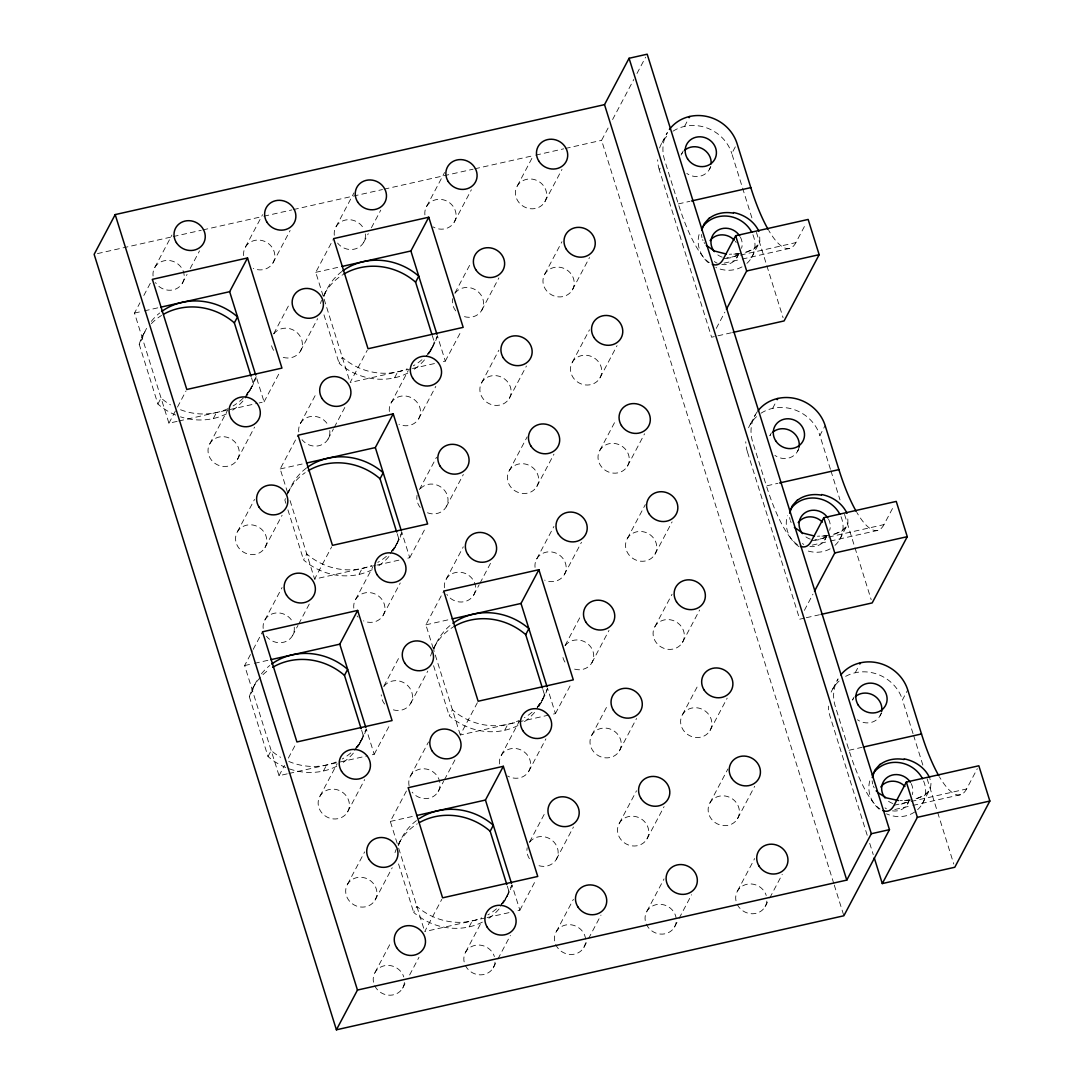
<?xml version="1.0" encoding="UTF-8"?>
<svg xmlns="http://www.w3.org/2000/svg" width="1084" height="1084" viewBox="0 0 1084 1084"><rect width="100%" height="100%" fill="white"/><g stroke="black" fill="none" stroke-linecap="round" stroke-linejoin="round"><path stroke-width="0.75" stroke-dasharray="5 3.75" d="M249.117 392.002L253.629 383.343M430.348 351.284L434.86 342.625M394.793 547.881L399.305 539.222M359.238 744.491L363.75 735.833M540.469 703.76L544.981 695.101M504.914 900.37L509.426 891.712M141.597 337.978L144.958 331.568M323.506 295.973L326.189 290.837M287.274 493.857L290.634 487.448M251.718 690.454L255.079 684.045M433.627 648.449L436.324 643.313M398.072 845.046L400.755 839.924M154.795 267.436L171.95 235.052M177.126 421.378L168.928 423.221L134.511 313.073L139.958 302.802M143.833 295.471L152.383 279.333M175.716 415.077A60.203 55.447 27.9 0 1 157.885 404.034L139.213 344.265L142.383 338.262A60.203 55.447 27.9 0 1 147.817 326.284M182.369 283.249L187.044 274.415M190.161 268.52L199.524 250.865M157.885 404.034L161.055 398.031A60.203 55.447 27.9 0 0 170.513 404.874M245.418 247.071L262.572 214.686M168.928 423.221L176.692 408.546M177.478 407.083L186.014 390.945M272.992 262.884L290.133 230.499M213.318 418.532L216.502 412.53M209.862 443.668L227.789 409.82M273.724 333.723L290.092 302.802M232.708 410.159A60.203 55.447 27.9 0 0 253.033 382.652L256.203 376.649L264.076 401.839L259.157 402.95M336.04 226.705L353.967 192.857M323.127 295.959L315.742 272.341L333.615 238.602M264.076 401.839L280.39 371.026M237.437 459.481A15.894 14.634 27.9 0 0 223.128 436.662A15.894 14.634 27.9 0 0 210.377 458.586A15.894 14.634 27.9 0 0 237.437 459.481L254.577 427.096M300.512 350.999L317.666 318.615M363.601 242.518L368.275 233.683M371.392 227.803L380.755 210.133M237.396 531.797L254.537 499.412M300.485 423.316L316.853 392.394M287.572 492.57L280.187 468.952L298.059 435.199M407.801 373.072A60.203 55.447 27.9 0 1 339.116 363.303L342.287 357.3A60.203 55.447 27.9 0 0 407.178 368.817M426.649 206.353L444.576 172.492M410.863 368.858L350.159 382.503L367.246 350.227M264.957 547.61A15.894 14.634 27.9 0 0 250.661 524.792A15.894 14.634 27.9 0 0 237.911 546.702A15.894 14.634 27.9 0 0 264.957 547.61L282.111 515.212M328.046 439.128L333.506 428.817M334.279 427.34L345.2 406.73M454.223 222.166L471.364 189.768M264.93 619.913L282.07 587.528M394.562 377.815L397.733 371.812M287.246 773.854L279.049 775.697L244.632 665.549L252.409 650.874M253.182 649.411L262.504 631.809M372.246 569.669A60.203 55.447 27.9 0 1 303.561 559.913L306.731 553.91A60.203 55.447 27.9 0 0 371.622 565.414M391.094 402.95L408.248 370.565M454.955 292.992L471.323 262.084M428.6 354.265A60.203 55.447 27.9 0 0 434.264 341.934L437.435 335.932L445.307 361.121L440.389 362.219M517.271 185.987L533.64 155.066M336.69 766.266A60.203 55.447 27.9 0 1 268.005 756.51L249.334 696.741L252.504 690.738A60.203 55.447 27.9 0 1 257.938 678.76M375.308 565.455L314.604 579.1L331.69 546.824M292.49 635.725L297.951 625.414M298.723 623.95L309.645 603.341M445.307 361.121L461.621 330.308M418.668 418.763L435.809 386.378M481.757 310.281L498.897 277.897M544.832 201.8A15.894 14.634 27.9 0 0 530.537 178.982A15.894 14.634 27.9 0 0 517.786 200.906A15.894 14.634 27.9 0 0 544.832 201.8L561.986 169.416M359.007 574.412L362.178 568.409M268.005 756.51L271.176 750.507A60.203 55.447 27.9 0 0 280.634 757.35M355.538 599.547L372.693 567.162M833.772 883.46L601.593 140.324L608.666 126.95M612.596 119.538L633.828 79.444M636.972 73.509L645.617 57.167M419.4 489.602L436.554 457.218M393.045 550.875A60.203 55.447 27.9 0 0 398.709 538.531L401.879 532.529L409.752 557.718L404.833 558.829M481.716 382.584L498.857 350.2M279.049 775.697L284.482 765.426M288.371 758.095L296.135 743.421M544.791 274.103L561.946 241.718M409.752 557.718L426.066 526.905M383.113 615.36L400.253 582.975M446.202 506.878L463.342 474.494M509.277 398.397A15.894 14.634 27.9 0 0 494.981 375.579A15.894 14.634 27.9 0 0 482.231 397.503A15.894 14.634 27.9 0 0 509.277 398.397L526.431 366.013M572.366 289.916A15.894 14.634 27.9 0 0 558.07 267.098A15.894 14.634 27.9 0 0 545.32 289.022A15.894 14.634 27.9 0 0 572.366 289.916L589.52 257.531M323.452 771.009L326.623 765.006M662.121 142.478L667.378 132.546A38.523 35.487 27.9 0 0 664.546 159.849L678.313 203.914A96.313 25.515 77.3 0 0 709.302 262.68M319.983 796.157L337.138 763.773M383.844 686.199L399.44 656.755M731.375 332.774L711.605 337.219L659.289 169.795L660.793 166.95M684.532 126.394L688.476 118.942M357.49 747.472A60.203 55.447 27.9 0 0 363.154 735.128L366.324 729.125L374.197 754.315L369.278 755.426M446.161 579.195L463.302 546.81M433.248 648.449L425.877 624.831L443.735 591.078M509.236 470.713L527.176 436.852M681.755 153.738L683.259 150.906M572.325 362.232L589.479 329.834M374.197 754.315L390.511 723.516M347.558 811.97A15.894 14.634 27.9 0 0 333.249 789.138A15.894 14.634 27.9 0 0 320.498 811.062A15.894 14.634 27.9 0 0 347.558 811.97L364.698 779.572M410.646 703.489L427.787 671.091M473.722 595.008L479.182 584.696M479.968 583.219L490.876 562.61M536.81 486.513A15.894 14.634 27.9 0 0 522.515 463.695A15.894 14.634 27.9 0 0 509.765 485.618A15.894 14.634 27.9 0 0 536.81 486.513L553.965 454.128M709.329 169.551L710.819 166.719M599.899 378.031A15.894 14.634 27.9 0 0 585.59 355.213A15.894 14.634 27.9 0 0 572.853 377.137A15.894 14.634 27.9 0 0 599.899 378.031L617.04 345.647M751.903 217.898L731.781 153.508L737.052 143.562M347.517 884.273L364.658 851.889M410.606 775.792L428.532 741.93M397.205 843.474L390.321 821.428L408.18 787.689M517.922 725.548A60.203 55.447 27.9 0 1 449.237 715.792L452.407 709.79A60.203 55.447 27.9 0 0 519.385 720.372M536.77 558.829L553.924 526.445M599.858 450.348L616.227 419.427M548.87 715.074L460.28 734.979L477.367 702.703M375.091 900.086A15.894 14.634 27.9 0 0 360.782 877.268A15.894 14.634 27.9 0 0 348.032 899.192A15.894 14.634 27.9 0 0 375.091 900.086L392.232 867.701M438.166 791.605L443.627 781.293M444.413 779.83L455.321 759.22M564.344 574.642L581.485 542.257M736.849 257.667L738.258 255.025M627.433 466.161A15.894 14.634 27.9 0 0 613.124 443.342A15.894 14.634 27.9 0 0 600.373 465.266A15.894 14.634 27.9 0 0 627.433 466.161L644.573 433.776M751.646 257.518L759.83 241.583L759.599 233.372M375.05 972.389L391.419 941.481M716.28 328.384L724.844 312.192M504.683 730.291L507.854 724.288M482.366 922.145A60.203 55.447 27.9 0 1 413.682 912.389L416.852 906.387A60.203 55.447 27.9 0 0 481.743 917.891M501.214 755.426L519.141 721.565M565.089 645.481L581.458 614.56M538.721 706.754A60.203 55.447 27.9 0 0 544.385 694.41L547.556 688.408L555.428 713.597L550.509 714.708M627.392 538.463L645.319 504.602M485.429 917.945L424.725 931.576L441.811 899.3M723.38 258.913L795.873 242.626L805.859 223.778M402.611 988.201L406.514 980.844M409.63 974.95L418.98 957.294M555.428 713.597L571.742 682.784M528.789 771.239L545.929 738.854M591.878 662.758L609.018 630.373M654.953 554.276A15.894 14.634 27.9 0 0 640.658 531.458A15.894 14.634 27.9 0 0 627.907 553.382A15.894 14.634 27.9 0 0 654.953 554.276L672.107 521.892M469.128 926.888L472.299 920.885M465.659 952.037L482.028 921.115M750.223 424.467L755.48 414.535M529.534 842.078L545.902 811.157M503.166 903.351A60.203 55.447 27.9 0 0 508.83 891.007L512 885.005L519.873 910.194L514.954 911.305M591.837 735.074L608.205 704.153M654.926 626.593L672.066 594.195M804.64 618.097L799.694 619.208L747.391 451.771L748.895 448.939M772.621 408.383L776.564 400.931M771.361 432.882L769.857 435.727A15.894 14.634 27.9 0 1 770.683 434.467M519.873 910.194L536.187 879.395M493.234 967.849L497.122 960.478M497.908 959.015L510.374 935.451M556.322 859.355L573.463 826.97M619.398 750.873A15.894 14.634 27.9 0 0 605.102 728.055A15.894 14.634 27.9 0 0 592.352 749.979A15.894 14.634 27.9 0 0 619.398 750.873L636.552 718.489M682.486 642.392A15.894 14.634 27.9 0 0 668.191 619.574A15.894 14.634 27.9 0 0 655.441 641.498A15.894 14.634 27.9 0 0 682.486 642.392L699.641 610.007M797.418 451.54L798.922 448.695M556.282 931.671L573.422 899.286M830.439 469.291L819.883 435.483L825.141 425.551M619.37 823.19L636.511 790.805M682.446 714.708L698.814 683.787M583.842 947.484A15.894 14.634 27.9 0 0 569.547 924.666A15.894 14.634 27.9 0 0 556.797 946.589A15.894 14.634 27.9 0 0 583.842 947.484L587.745 940.126M588.531 938.649L600.997 915.099M646.931 839.002A15.894 14.634 27.9 0 0 632.636 816.184A15.894 14.634 27.9 0 0 619.885 838.108A15.894 14.634 27.9 0 0 646.931 839.002L664.086 806.618M710.02 730.521A15.894 14.634 27.9 0 0 695.711 707.703A15.894 14.634 27.9 0 0 682.974 729.627A15.894 14.634 27.9 0 0 710.02 730.521L727.174 698.137M824.951 539.656L826.36 537.014M839.734 539.507L847.932 523.572L847.702 515.347M804.369 610.373L812.946 594.181M646.891 911.305L664.045 878.921M709.979 802.824L727.906 768.962M811.482 540.902L883.975 524.602L893.948 505.767M674.465 927.118A15.894 14.634 27.9 0 0 660.156 904.3A15.894 14.634 27.9 0 0 647.419 926.224A15.894 14.634 27.9 0 0 674.465 927.118L678.367 919.76M679.14 918.284L691.619 894.734M737.554 818.637A15.894 14.634 27.9 0 0 723.245 795.819A15.894 14.634 27.9 0 0 710.494 817.742A15.894 14.634 27.9 0 0 737.554 818.637L754.694 786.252M832.81 688.828L838.067 678.896A38.523 35.487 27.9 0 0 835.249 706.199L849.002 750.264A96.313 25.515 77.3 0 0 879.991 809.016M737.513 890.953L754.654 858.555M855.222 672.744L859.165 665.291M853.948 697.242L852.444 700.088A15.894 14.634 27.9 0 1 853.271 698.814M765.087 906.752L768.976 899.395M769.762 897.931L782.228 874.368M880.018 715.901L881.509 713.055M913.04 733.651L902.471 699.844L907.742 689.912M907.538 804.016L908.948 801.361M922.335 803.854L930.519 787.933L930.993 783.556L929.95 778.705M894.07 805.263L966.576 788.962L977.307 768.678M245.052 397.056L252.044 386.351L245.038 397.137M537.285 707.473L543.396 698.11L535.537 710.142M746.591 252.247L754.505 248.602L758.841 243.954L753.61 249.185L743.61 253.019M834.68 534.222L842.593 530.591L846.929 525.943L841.712 531.174L831.699 534.995M917.281 798.583L925.194 794.951L929.53 790.304L924.313 795.534L914.3 799.355M97.438 253.602L171.584 236.949M173.223 236.569L201.231 230.282M202.884 229.916L262.192 216.583M263.846 216.217L291.853 209.917M293.493 209.551L382.462 189.551M384.115 189.185L473.085 169.199M474.738 168.819L534.046 155.5M535.686 155.134L563.707 148.833M565.347 148.467L601.593 140.324M134.511 313.073L142.722 311.23M144.362 310.864L159.118 307.544M315.742 272.341L340.349 266.813M678.313 203.914L689.858 201.326M724.085 263.141L740.562 259.442M742.215 259.076L789.992 248.331M178.765 421.012L257.518 403.316M412.503 368.492L438.749 362.598M280.187 468.952L304.794 463.424M376.947 565.089L403.194 559.195M757.499 411.459A38.523 35.487 27.9 0 0 752.648 441.838L766.415 485.903L777.946 483.301M244.632 665.549L252.843 663.706M254.483 663.34L269.238 660.02M425.877 624.831L450.483 619.303M812.187 545.13L828.664 541.431M830.303 541.052L878.094 530.32M806.293 617.717L819.463 614.764M288.9 773.488L367.639 755.792M390.321 821.428L414.928 815.9M849.002 750.264L862.186 747.296M894.774 809.491L911.251 805.791M912.904 805.412L960.681 794.68M487.068 917.565L513.315 911.671M740.426 253.629L729.329 254.266M828.528 535.604L817.431 536.241M911.116 799.965L900.018 800.602M738.814 253.859L730.846 254.306M826.916 535.835L818.935 536.295M909.503 800.195L901.536 800.656M704.099 242.518L704.763 243.507M874.178 787.851L873.298 785.954M702.608 239.618L703.028 240.567M791.117 522.556L790.344 520.618M756.429 232.382L783.082 317.707M830.954 470.903L840.005 499.887M844.531 514.372L871.184 599.696M913.541 735.264L923.094 765.846M927.118 778.732L937.172 810.927M937.687 812.539L953.771 864.056M867.2 835.263L829.978 716.131A38.523 35.487 27.9 0 1 828.352 706.118M869.72 843.311L873.23 854.585M834.274 885.086L843.867 915.777M432.245 335.471L434.264 341.934M542.867 689.559L544.385 694.41M324.13 299.157L350.159 382.503M460.28 734.979L433.736 650.021A60.203 55.447 27.9 0 1 451.052 624.723M397.191 533.68L398.709 538.531M507.312 886.17L508.83 891.007M323.967 314.848L339.116 363.303M433.586 665.712L449.237 715.792M290.078 500.605L314.604 579.1M398.695 848.23L424.725 931.576M251.515 377.801L253.033 382.652M361.636 730.291L363.154 735.128M285.891 503.369L284.889 500.144A60.203 55.447 27.9 0 1 305.2 472.638M287.91 509.832L303.561 559.913M398.546 863.934L413.682 912.389M872.634 783.976L872.132 780.832M790.046 519.615L789.64 517.542M701.944 237.626L701.443 234.496M747.391 451.771A38.523 35.487 27.9 0 1 745.765 441.757M748.556 427.733A38.523 35.487 27.9 0 1 757.201 416.066M761.036 413.194A38.523 35.487 27.9 0 1 819.883 435.483M883.975 524.602A96.313 25.515 77.3 0 1 856.834 512.434M797.404 544.656A96.313 25.515 77.3 0 1 766.415 485.903M798.637 448.776A15.894 14.634 27.9 0 1 774.897 455.402M826.536 535.442A15.894 14.634 27.9 0 1 809.884 546.512M803.8 544.412A15.894 14.634 27.9 0 1 802.417 543.518M841.008 516.662A28.889 26.612 27.9 0 1 834.49 545.808M830.1 548.856A28.889 26.612 27.9 0 1 806.713 550.591M798.773 546.526A28.889 26.612 27.9 0 1 787.404 515.767M826.658 535.455A15.894 14.634 27.9 0 1 814.924 540.035M810.29 539.141A15.894 14.634 27.9 0 1 805.927 536.905M828.555 519.182A15.894 14.634 27.9 0 1 829.68 530.266M831.143 692.093A38.523 35.487 27.9 0 1 839.802 680.427M845.669 676.348A38.523 35.487 27.9 0 1 902.471 699.844M966.576 788.962A96.313 25.515 77.3 0 1 939.421 776.794M881.224 713.136A15.894 14.634 27.9 0 1 857.485 719.762M892.484 810.873A15.894 14.634 27.9 0 0 909.124 799.802A15.894 14.634 27.9 0 1 897.525 804.396M886.4 808.772A15.894 14.634 27.9 0 1 885.018 807.878M923.595 781.022A28.889 26.612 27.9 0 1 917.335 809.951A28.889 26.612 27.9 0 1 886.549 813.854M879.029 809.071A28.889 26.612 27.9 0 1 869.991 780.128M892.891 803.501A15.894 14.634 27.9 0 1 888.528 801.266M911.143 783.542A15.894 14.634 27.9 0 1 912.267 794.626M659.289 169.795A38.523 35.487 27.9 0 1 657.663 159.782M659.56 148.02A38.523 35.487 27.9 0 1 669.113 134.077M672.934 131.218A38.523 35.487 27.9 0 1 731.781 153.508M795.873 242.626A96.313 25.515 77.3 0 1 768.732 230.445M710.535 166.787A15.894 14.634 27.9 0 1 686.795 173.426M681.064 155.093A15.894 14.634 27.9 0 1 682.581 152.478M738.434 253.466A15.894 14.634 27.9 0 1 721.795 264.523M717.174 263.168A15.894 14.634 27.9 0 1 714.329 261.542M735.304 241.285A15.894 14.634 27.9 0 1 736.199 242.531M752.906 234.686A28.889 26.612 27.9 0 1 746.402 263.818M741.998 266.881A28.889 26.612 27.9 0 1 715.86 267.518M708.34 262.721A28.889 26.612 27.9 0 1 700.264 231.217M738.556 253.48A15.894 14.634 27.9 0 1 726.836 258.046M722.201 257.152A15.894 14.634 27.9 0 1 717.825 254.916M740.453 237.193A15.894 14.634 27.9 0 1 741.578 248.29M256.203 376.649A60.203 55.447 27.9 0 1 246.556 394.468M243.317 398.004A60.203 55.447 27.9 0 1 233.114 405.931M228.033 408.627A60.203 55.447 27.9 0 1 177.451 408.465M151.272 321.365A60.203 55.447 27.9 0 1 159.7 312.964M226.57 413.79A60.203 55.447 27.9 0 1 180.486 416.839M139.213 344.265A60.203 55.447 27.9 0 1 146.828 329.035M151.367 323.642A60.203 55.447 27.9 0 1 161.516 315.458M366.324 729.125A60.203 55.447 27.9 0 1 355.891 747.865M350.823 752.919A60.203 55.447 27.9 0 1 342.232 759.003M336.067 762.011A60.203 55.447 27.9 0 1 288.764 761.456M261.407 673.855A60.203 55.447 27.9 0 1 269.821 665.454M353.357 753.123A60.203 55.447 27.9 0 1 342.829 762.635M249.334 696.741A60.203 55.447 27.9 0 1 269.645 669.234M401.879 532.529A60.203 55.447 27.9 0 1 391.446 551.268M386.392 556.309A60.203 55.447 27.9 0 1 377.788 562.393M288.425 493.003A60.203 55.447 27.9 0 1 306.311 468.125M388.912 556.526A60.203 55.447 27.9 0 1 376.392 567.338M512 885.005A60.203 55.447 27.9 0 1 501.58 903.744M496.513 908.785A60.203 55.447 27.9 0 1 487.908 914.882M398.546 845.479A60.203 55.447 27.9 0 1 416.432 820.602M499.033 909.002A60.203 55.447 27.9 0 1 486.513 919.815M395.01 852.62A60.203 55.447 27.9 0 1 396.094 849.463M398.926 843.271A60.203 55.447 27.9 0 1 417.313 823.813M437.435 335.932A60.203 55.447 27.9 0 1 427.787 353.75M421.947 359.712A60.203 55.447 27.9 0 1 413.343 365.796M323.981 296.406A60.203 55.447 27.9 0 1 341.867 271.515M424.467 359.915A60.203 55.447 27.9 0 1 411.947 370.742M320.444 303.547A60.203 55.447 27.9 0 1 321.528 300.376M324.346 294.184A60.203 55.447 27.9 0 1 342.747 274.74M547.556 688.408A60.203 55.447 27.9 0 1 537.136 707.147M532.068 712.188A60.203 55.447 27.9 0 1 524.466 717.689M534.588 712.405A60.203 55.447 27.9 0 1 524.06 721.917M430.565 656.023A60.203 55.447 27.9 0 1 452.868 627.216M153.061 276A15.894 14.634 27.9 0 1 172.573 261.203A15.894 14.634 27.9 0 1 181.231 284.902A15.894 14.634 27.9 0 1 155.459 282.572M294.238 627.162A15.894 14.634 27.9 0 1 284.672 641.958A15.894 14.634 27.9 0 1 266.474 636.294M263.182 628.476A15.894 14.634 27.9 0 1 274.171 613.273A15.894 14.634 27.9 0 1 292.585 621.864M404.4 982.524A15.894 14.634 27.9 0 1 381.622 993.039A15.894 14.634 27.9 0 1 378.844 968.202A15.894 14.634 27.9 0 1 403.776 976.941M243.67 255.634A15.894 14.634 27.9 0 1 260.052 240.16A15.894 14.634 27.9 0 1 274.455 259.225A15.894 14.634 27.9 0 1 253.304 268.385M273.778 333.926A15.894 14.634 27.9 0 1 294.563 330.715A15.894 14.634 27.9 0 1 300.769 350.566A15.894 14.634 27.9 0 1 280.837 356.501M273.615 350.322A15.894 14.634 27.9 0 1 271.108 342.327M329.793 430.565A15.894 14.634 27.9 0 1 320.227 445.361A15.894 14.634 27.9 0 1 302.029 439.697M298.737 431.879A15.894 14.634 27.9 0 1 309.726 416.676A15.894 14.634 27.9 0 1 328.14 425.267M353.791 608.11A15.894 14.634 27.9 0 1 370.172 592.65A15.894 14.634 27.9 0 1 384.576 611.701A15.894 14.634 27.9 0 1 363.425 620.861M358.127 617.121A15.894 14.634 27.9 0 1 357.097 615.929M383.899 686.402A15.894 14.634 27.9 0 1 404.684 683.205A15.894 14.634 27.9 0 1 410.89 703.042A15.894 14.634 27.9 0 1 390.958 708.977M384.63 704.058A15.894 14.634 27.9 0 1 381.229 694.803M409.088 785.737A15.894 14.634 27.9 0 1 426.92 769.166A15.894 14.634 27.9 0 1 437.868 792.106A15.894 14.634 27.9 0 1 412.15 792.174M495.022 962.172A15.894 14.634 27.9 0 1 472.231 972.673A15.894 14.634 27.9 0 1 469.467 947.836A15.894 14.634 27.9 0 1 494.399 956.576M365.349 233.954A15.894 14.634 27.9 0 1 355.782 248.764A15.894 14.634 27.9 0 1 337.585 243.087M334.292 235.269A15.894 14.634 27.9 0 1 345.281 220.079A15.894 14.634 27.9 0 1 363.696 228.67M389.346 411.513A15.894 14.634 27.9 0 1 405.728 396.039A15.894 14.634 27.9 0 1 420.131 415.104A15.894 14.634 27.9 0 1 398.98 424.264M420.429 488.64A15.894 14.634 27.9 0 1 441.594 487.529A15.894 14.634 27.9 0 1 445.659 507.732A15.894 14.634 27.9 0 1 425.05 511.634M420.186 507.447A15.894 14.634 27.9 0 1 417.042 495.28M444.413 587.758A15.894 14.634 27.9 0 1 463.925 572.962A15.894 14.634 27.9 0 1 472.597 596.661A15.894 14.634 27.9 0 1 446.811 594.33M499.48 763.99A15.894 14.634 27.9 0 1 516.39 748.597A15.894 14.634 27.9 0 1 529.981 768.556A15.894 14.634 27.9 0 1 507.637 775.995M529.588 842.282A15.894 14.634 27.9 0 1 550.36 839.084A15.894 14.634 27.9 0 1 556.566 858.921A15.894 14.634 27.9 0 1 536.634 864.856M529.412 858.691A15.894 14.634 27.9 0 1 527.163 847.756M424.901 214.917A15.894 14.634 27.9 0 1 441.825 199.51A15.894 14.634 27.9 0 1 455.416 219.483A15.894 14.634 27.9 0 1 433.072 226.908M455.009 293.208A15.894 14.634 27.9 0 1 475.795 289.997A15.894 14.634 27.9 0 1 482.001 309.834A15.894 14.634 27.9 0 1 462.069 315.783M455.741 310.851A15.894 14.634 27.9 0 1 452.597 298.683M535.035 567.393A15.894 14.634 27.9 0 1 551.404 551.919A15.894 14.634 27.9 0 1 565.807 570.983A15.894 14.634 27.9 0 1 544.656 580.143M565.143 645.685A15.894 14.634 27.9 0 1 585.916 642.473A15.894 14.634 27.9 0 1 592.121 662.324A15.894 14.634 27.9 0 1 572.189 668.259M564.967 662.08A15.894 14.634 27.9 0 1 562.461 654.086M766.876 901.075A15.894 14.634 27.9 0 1 744.085 911.59A15.894 14.634 27.9 0 1 741.321 886.753A15.894 14.634 27.9 0 1 766.252 895.492M433.275 345.633L426.269 356.419L433.275 345.633M397.72 542.23L389.861 554.263L397.72 542.23M362.164 738.827L354.305 750.873L362.164 738.827M507.84 894.706L499.981 906.739L507.84 894.706"/><path stroke-width="1.5" d="M789.626 513.193L792.377 505.605L797.418 499.954M872.227 777.553L874.964 769.965L880.005 764.315M701.7 230.12L704.275 223.616L709.315 217.965M604.52 104.647L115.189 214.591L94.145 254.347L336.406 1029.8L843.867 915.777L889.463 829.653L647.189 54.2L629.072 58.279L604.52 104.647L846.78 880.1L357.463 990.058L336.406 1029.8M255.702 375.037L229.659 291.691L247.531 257.951L152.383 279.333L186.8 389.481L281.948 368.099L247.531 257.951M251.014 376.189L234.361 322.883L237.532 316.88A60.203 55.447 27.9 0 0 161.584 311.542M436.933 334.306L410.89 250.973L428.763 217.22L333.615 238.602L368.032 348.75L463.18 327.368L428.763 217.22M431.73 333.858L415.592 282.165L418.763 276.163A60.203 55.447 27.9 0 0 342.815 270.824M401.378 530.916L375.335 447.57L393.207 413.831L298.059 435.199L332.476 545.36L427.624 523.978L393.207 413.831M396.69 532.068L380.037 478.762L383.208 472.759A60.203 55.447 27.9 0 0 307.26 467.421M365.823 727.513L339.78 644.167L357.652 610.428L262.504 631.809L296.921 741.957L392.069 720.575L357.652 610.428M361.135 728.665L344.482 675.373L347.652 669.356A60.203 55.447 27.9 0 0 271.705 664.031M689.126 117.709L689.79 116.462M547.054 686.795L521.011 603.449L538.884 569.71L443.735 591.078L478.152 701.24L573.301 679.858L538.884 569.71M733.014 332.409L784.098 320.932L819.165 254.686L808.149 219.442L735.657 235.729L723.38 258.913A96.313 25.515 77.3 0 1 712.256 264.279M542.366 687.947L525.713 634.641L528.884 628.639A60.203 55.447 27.9 0 0 452.936 623.3M726.416 309.252L746.673 270.973L735.657 235.729M511.499 883.392L485.456 800.046L503.328 766.307L408.18 787.689L442.597 897.837L537.745 876.455L503.328 766.307M506.811 884.544L490.158 831.238L493.328 825.236A60.203 55.447 27.9 0 0 419.318 818.569M777.228 399.684L777.878 398.451M821.116 614.398L872.186 602.921L907.267 536.675L896.251 501.418L823.759 517.705L811.482 540.902A96.313 25.515 77.3 0 1 800.358 546.268M814.504 591.227L834.775 552.962L823.759 517.705M859.815 664.045L860.479 662.812M846.78 880.1L871.333 833.731L629.072 58.279M874.246 857.81L882.295 883.568L954.787 867.268L989.855 801.035L978.838 765.778L906.346 782.065L894.07 805.263A96.313 25.515 77.3 0 1 882.945 810.629M882.295 883.568L917.362 817.322L906.346 782.065M160.757 307.178L229.659 291.691M342.002 266.447L410.89 250.973M691.497 200.96L750.806 187.627A96.313 25.515 77.3 0 0 768.068 229.293M746.673 270.973L819.165 254.686M306.447 463.044L375.335 447.57M779.599 482.936L838.908 469.616A96.313 25.515 77.3 0 0 856.17 511.282M270.892 659.655L339.78 644.167M452.123 618.923L521.011 603.449M834.775 552.962L907.267 536.675M416.568 815.534L485.456 800.046M863.84 746.93L921.495 733.963A96.313 25.515 77.3 0 0 938.758 775.643M917.362 817.322L989.855 801.035M871.333 833.731L889.463 829.653M898.528 800.52L886.333 797.865L877.823 792.553M726.361 254.049L714.424 251L706.28 245.35M814.463 536.024L802.526 532.989L794.382 527.325M733.502 212.532C744.125 214.564 754.342 221.299 758.868 231.353M821.591 494.521C832.227 496.54 842.431 503.288 846.97 513.328M904.191 758.881C914.828 760.9 925.031 767.635 929.557 777.689M876.184 790.792L876.97 791.686M750.806 187.627L737.052 143.562A38.523 35.487 27.9 0 0 706.443 116.381A38.523 35.487 27.9 0 0 669.397 129.484M838.908 469.616L825.141 425.551A38.523 35.487 27.9 0 0 795.182 398.506A38.523 35.487 27.9 0 0 758.244 410.497M921.495 733.963L907.742 689.912A38.523 35.487 27.9 0 0 877.769 662.866A38.523 35.487 27.9 0 0 840.845 674.858M115.189 214.591L357.463 990.058M772.729 432.259A15.894 14.634 27.9 0 1 790.995 430.971A15.894 14.634 27.9 0 1 799.003 447.326M798.217 522.583A15.894 14.634 27.9 0 1 822.363 522.095M789.613 510.754A28.889 26.612 27.9 0 1 814.856 498.071A28.889 26.612 27.9 0 1 839.897 514.304M797.607 500.117A28.265 22.872 11.5 0 1 821.482 495.144M802.445 533.599A15.894 14.634 27.9 0 1 805.561 512.447A15.894 14.634 27.9 0 1 827.797 517.895M855.33 696.619A15.894 14.634 27.9 0 1 873.582 695.332A15.894 14.634 27.9 0 1 881.59 711.687M880.804 786.943A15.894 14.634 27.9 0 1 904.95 786.442M872.2 775.114A28.889 26.612 27.9 0 1 897.444 762.431A28.889 26.612 27.9 0 1 922.498 778.664M880.194 764.477A28.265 22.872 11.5 0 1 904.083 759.505M885.032 797.959A15.894 14.634 27.9 0 1 888.148 776.808A15.894 14.634 27.9 0 1 910.384 782.255M684.641 150.269A15.894 14.634 27.9 0 1 702.202 148.616A15.894 14.634 27.9 0 1 711.118 163.874M710.115 240.594A15.894 14.634 27.9 0 1 734.261 240.106M701.511 228.765A28.889 26.612 27.9 0 1 726.754 216.082A28.889 26.612 27.9 0 1 751.808 232.328M709.505 218.141A28.265 22.872 11.5 0 1 733.394 213.155M714.342 251.623A15.894 14.634 27.9 0 1 717.459 230.458A15.894 14.634 27.9 0 1 739.694 235.905M163.562 314.252A60.203 55.447 27.9 0 1 234.361 322.883M272.667 667.324A60.203 55.447 27.9 0 1 344.482 675.373M308.222 470.713A60.203 55.447 27.9 0 1 380.037 478.762M419.373 822.607A60.203 55.447 27.9 0 1 490.158 831.238M343.777 274.117A60.203 55.447 27.9 0 1 415.592 282.165M453.898 626.593A60.203 55.447 27.9 0 1 525.713 634.641M775.629 440.7A15.894 14.634 27.9 0 0 802.688 441.594A15.894 14.634 27.9 0 0 788.38 418.776A15.894 14.634 27.9 0 0 775.629 440.7M858.216 705.061A15.894 14.634 27.9 0 0 885.276 705.955A15.894 14.634 27.9 0 0 870.967 683.137A15.894 14.634 27.9 0 0 858.216 705.061M687.527 158.725A15.894 14.634 27.9 0 0 714.586 159.619A15.894 14.634 27.9 0 0 700.278 136.801A15.894 14.634 27.9 0 0 687.527 158.725M176.367 242.599A15.894 14.634 27.9 0 0 203.413 243.493A15.894 14.634 27.9 0 0 189.117 220.675A15.894 14.634 27.9 0 0 176.367 242.599M231.42 418.844A15.894 14.634 27.9 0 0 258.48 419.738A15.894 14.634 27.9 0 0 244.171 396.92A15.894 14.634 27.9 0 0 231.42 418.844M258.954 506.96A15.894 14.634 27.9 0 0 286.013 507.854A15.894 14.634 27.9 0 0 271.705 485.036A15.894 14.634 27.9 0 0 258.954 506.96M286.488 595.075A15.894 14.634 27.9 0 0 313.533 595.983A15.894 14.634 27.9 0 0 299.238 573.151A15.894 14.634 27.9 0 0 286.488 595.075M341.555 771.32A15.894 14.634 27.9 0 0 368.601 772.214A15.894 14.634 27.9 0 0 354.292 749.396A15.894 14.634 27.9 0 0 341.555 771.32M369.075 859.436A15.894 14.634 27.9 0 0 396.134 860.344A15.894 14.634 27.9 0 0 381.825 837.512A15.894 14.634 27.9 0 0 369.075 859.436M396.608 947.565A15.894 14.634 27.9 0 0 423.654 948.459A15.894 14.634 27.9 0 0 409.359 925.641A15.894 14.634 27.9 0 0 396.608 947.565M266.976 222.234A15.894 14.634 27.9 0 0 294.035 223.141A15.894 14.634 27.9 0 0 279.726 200.31A15.894 14.634 27.9 0 0 266.976 222.234M294.509 310.363A15.894 14.634 27.9 0 0 321.569 311.257A15.894 14.634 27.9 0 0 307.26 288.439A15.894 14.634 27.9 0 0 294.509 310.363M322.043 398.478A15.894 14.634 27.9 0 0 349.089 399.373A15.894 14.634 27.9 0 0 334.793 376.554A15.894 14.634 27.9 0 0 322.043 398.478M377.11 574.723A15.894 14.634 27.9 0 0 404.156 575.618A15.894 14.634 27.9 0 0 389.847 552.799A15.894 14.634 27.9 0 0 377.11 574.723M404.63 662.839A15.894 14.634 27.9 0 0 431.689 663.733A15.894 14.634 27.9 0 0 417.381 640.915A15.894 14.634 27.9 0 0 404.63 662.839M432.164 750.955A15.894 14.634 27.9 0 0 459.209 751.849A15.894 14.634 27.9 0 0 444.914 729.031A15.894 14.634 27.9 0 0 432.164 750.955M487.231 927.199A15.894 14.634 27.9 0 0 514.277 928.094A15.894 14.634 27.9 0 0 499.968 905.275A15.894 14.634 27.9 0 0 487.231 927.199M357.598 201.881A15.894 14.634 27.9 0 0 384.644 202.776A15.894 14.634 27.9 0 0 370.349 179.958A15.894 14.634 27.9 0 0 357.598 201.881M412.665 378.113A15.894 14.634 27.9 0 0 439.711 379.021A15.894 14.634 27.9 0 0 425.402 356.189A15.894 14.634 27.9 0 0 412.665 378.113M440.185 466.242A15.894 14.634 27.9 0 0 467.245 467.136A15.894 14.634 27.9 0 0 452.936 444.318A15.894 14.634 27.9 0 0 440.185 466.242M467.719 554.358A15.894 14.634 27.9 0 0 494.765 555.252A15.894 14.634 27.9 0 0 480.469 532.434A15.894 14.634 27.9 0 0 467.719 554.358M522.786 730.602A15.894 14.634 27.9 0 0 549.832 731.497A15.894 14.634 27.9 0 0 535.523 708.679A15.894 14.634 27.9 0 0 522.786 730.602M550.306 818.718A15.894 14.634 27.9 0 0 577.365 819.612A15.894 14.634 27.9 0 0 563.057 796.794A15.894 14.634 27.9 0 0 550.306 818.718M577.84 906.834A15.894 14.634 27.9 0 0 604.899 907.728A15.894 14.634 27.9 0 0 590.59 884.91A15.894 14.634 27.9 0 0 577.84 906.834M448.22 181.516A15.894 14.634 27.9 0 0 475.266 182.41A15.894 14.634 27.9 0 0 460.957 159.592A15.894 14.634 27.9 0 0 448.22 181.516M475.74 269.631A15.894 14.634 27.9 0 0 502.8 270.526A15.894 14.634 27.9 0 0 488.491 247.708A15.894 14.634 27.9 0 0 475.74 269.631M503.274 357.761A15.894 14.634 27.9 0 0 530.32 358.655A15.894 14.634 27.9 0 0 516.025 335.837A15.894 14.634 27.9 0 0 503.274 357.761M530.808 445.876A15.894 14.634 27.9 0 0 557.853 446.771A15.894 14.634 27.9 0 0 543.558 423.952A15.894 14.634 27.9 0 0 530.808 445.876M558.341 533.992A15.894 14.634 27.9 0 0 585.387 534.886A15.894 14.634 27.9 0 0 571.078 512.068A15.894 14.634 27.9 0 0 558.341 533.992M585.861 622.121A15.894 14.634 27.9 0 0 612.921 623.015A15.894 14.634 27.9 0 0 598.612 600.197A15.894 14.634 27.9 0 0 585.861 622.121M613.395 710.237A15.894 14.634 27.9 0 0 640.454 711.131A15.894 14.634 27.9 0 0 626.145 688.313A15.894 14.634 27.9 0 0 613.395 710.237M640.929 798.352A15.894 14.634 27.9 0 0 667.974 799.247A15.894 14.634 27.9 0 0 653.679 776.429A15.894 14.634 27.9 0 0 640.929 798.352M668.462 886.482A15.894 14.634 27.9 0 0 695.508 887.376A15.894 14.634 27.9 0 0 681.213 864.558A15.894 14.634 27.9 0 0 668.462 886.482M538.829 161.15A15.894 14.634 27.9 0 0 565.875 162.044A15.894 14.634 27.9 0 0 551.58 139.226A15.894 14.634 27.9 0 0 538.829 161.15M566.363 249.279A15.894 14.634 27.9 0 0 593.409 250.174A15.894 14.634 27.9 0 0 579.113 227.355A15.894 14.634 27.9 0 0 566.363 249.279M593.897 337.395A15.894 14.634 27.9 0 0 620.942 338.289A15.894 14.634 27.9 0 0 606.634 315.471A15.894 14.634 27.9 0 0 593.897 337.395M621.417 425.511A15.894 14.634 27.9 0 0 648.476 426.405A15.894 14.634 27.9 0 0 634.167 403.587A15.894 14.634 27.9 0 0 621.417 425.511M648.95 513.64A15.894 14.634 27.9 0 0 676.01 514.534A15.894 14.634 27.9 0 0 661.701 491.716A15.894 14.634 27.9 0 0 648.95 513.64M676.484 601.755A15.894 14.634 27.9 0 0 703.53 602.65A15.894 14.634 27.9 0 0 689.234 579.832A15.894 14.634 27.9 0 0 676.484 601.755M704.017 689.871A15.894 14.634 27.9 0 0 731.063 690.765A15.894 14.634 27.9 0 0 716.768 667.947A15.894 14.634 27.9 0 0 704.017 689.871M731.551 777.987A15.894 14.634 27.9 0 0 758.597 778.895A15.894 14.634 27.9 0 0 744.288 756.076A15.894 14.634 27.9 0 0 731.551 777.987M759.071 866.116A15.894 14.634 27.9 0 0 786.13 867.01A15.894 14.634 27.9 0 0 771.822 844.192A15.894 14.634 27.9 0 0 759.071 866.116"/></g></svg>
